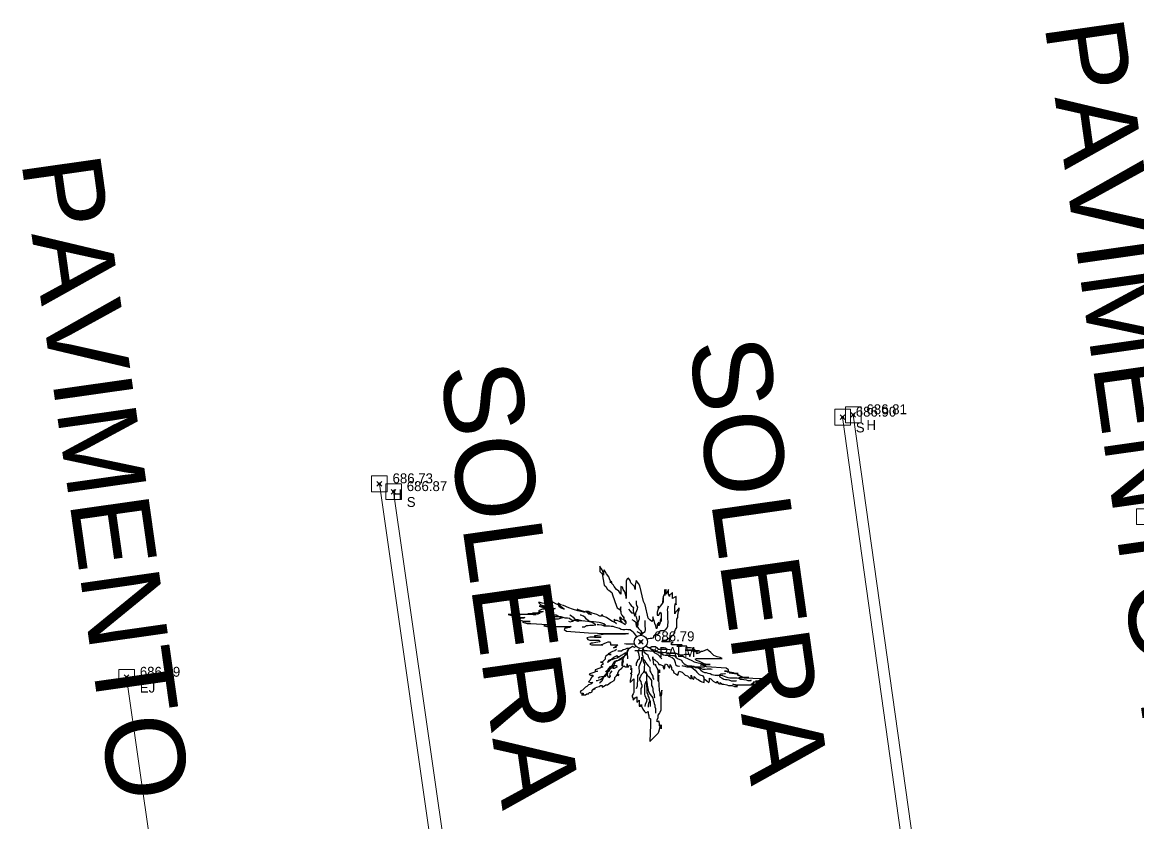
# Model space of a CAD drawing. Extents: x 350769 to 354978, y 6304672 to 6307963.
# Drawn here: x 352708.59 to 352722.71, y 6306073.36 to 6306083.48 of the extents above; entities that cross this region are included whole.
import ezdxf

# ---------------------------------------------------------------- set-up
doc = ezdxf.new("R2010")
doc.units = 0
doc.header["$PDMODE"] = 35
doc.header["$PDSIZE"] = 0.03
doc.linetypes.add('CENTER', pattern=[50.8, 31.75, -6.35, 6.35, -6.35])
doc.linetypes.add('CONTINUOS', pattern=[0])
doc.layers.add('0_ASD_TOPOGRAFIA_ELEMENTOS', color=9, linetype='CONTINUOS', lineweight=5, true_color=0xbdbdbd)
for name, color, linetype in [('1-PAVIMENTO', 161, 'CONTINUOUS'), ('1-SOLERA', 212, 'CONTINUOUS'), ('1-TEXTOS', 7, 'CONTINUOUS'), ('3-PAVIMENTO EJE', 161, 'CENTER'), ('C-TINN', 5, 'CONTINUOUS'), ('V-NODE-TEXT DIC 2012', 31, 'CONTINUOUS'), ('Z-PALM', 253, 'CONTINUOUS')]:
    doc.layers.add(name, color=color, linetype=linetype)
doc.styles.add('A', font='arial.ttf', dxfattribs={"height": 2})

# ---------------------------------------------------------------- blocks, each defined once
blk = doc.blocks.new('PALM')
at = {"layer": 'Z-PALM', "color": 9, "true_color": 0xbdbdbd}
for p, q in [((-1.275, 2.346), (-1.299, 2.394)), ((-1.299, 2.394), (-1.299, 2.227)), ((-1.299, 2.227), (-1.227, 2.155)), ((-1.227, 2.274), (-1.275, 2.346)), ((-1.204, 2.227), (-1.227, 2.274)), ((-1.227, 2.155), (-1.156, 1.796)), ((-1.18, 2.155), (-1.204, 2.227)), ((-1.156, 2.274), (-1.18, 2.203)), ((-1.18, 2.203), (-1.18, 2.107)), ((-1.18, 2.107), (-1.18, 2.155)), ((-1.132, 2.227), (-1.156, 2.274)), ((-1.084, 2.155), (-1.132, 2.227)), ((-1.012, 2.059), (-1.084, 2.155)), ((-1.156, 1.796), (-1.108, 1.748)), ((-0.988, 1.987), (-1.012, 2.059)), ((-0.964, 1.916), (-0.988, 1.987)), ((-0.916, 1.892), (-0.964, 1.916)), ((-0.964, 1.916), (-0.964, 1.868)), ((-0.964, 1.868), (-0.964, 1.916)), ((-0.916, 1.844), (-0.916, 1.892)), ((-0.869, 1.796), (-0.916, 1.844)), ((-0.845, 1.748), (-0.869, 1.796)), ((-0.438, 1.987), (-0.462, 1.916)), ((-0.462, 1.916), (-0.462, 1.366)), ((-0.39, 2.011), (-0.438, 1.987)), ((-0.342, 1.94), (-0.39, 2.011)), ((-0.318, 1.868), (-0.342, 1.94)), ((-0.199, 1.748), (-0.318, 1.868)), ((-0.151, 1.94), (-0.175, 1.796)), ((-0.175, 1.796), (-0.175, 1.653)), ((-0.079, 1.844), (-0.151, 1.94)), ((-0.031, 1.772), (-0.079, 1.844)), ((0.089, 1.27), (-0.031, 1.772)), ((-1.108, 1.748), (-1.06, 1.653)), ((-1.06, 1.653), (-1.012, 1.629)), ((-1.012, 1.629), (-0.916, 1.557)), ((-0.916, 1.557), (-0.892, 1.485)), ((-0.892, 1.485), (-0.773, 1.126)), ((-0.773, 1.653), (-0.845, 1.748)), ((-0.701, 1.605), (-0.773, 1.653)), ((-0.629, 1.509), (-0.701, 1.605)), ((-0.581, 1.724), (-0.629, 1.748)), ((-0.629, 1.748), (-0.629, 1.509)), ((-0.557, 1.653), (-0.581, 1.724)), ((-0.51, 1.581), (-0.557, 1.653)), ((-0.462, 1.437), (-0.51, 1.581)), ((-0.462, 1.366), (-0.462, 1.437)), ((-0.175, 1.653), (-0.199, 1.748)), ((0.759, 1.533), (0.711, 1.437)), ((0.711, 1.437), (0.711, 1.246)), ((0.806, 1.653), (0.759, 1.581)), ((0.759, 1.461), (0.759, 1.653)), ((0.759, 1.653), (0.759, 1.533)), ((0.759, 1.581), (0.759, 1.461)), ((0.878, 1.653), (0.806, 1.509)), ((0.806, 1.509), (0.806, 1.653)), ((0.878, 1.509), (0.878, 1.653)), ((0.902, 1.437), (0.878, 1.509)), ((0.95, 1.509), (0.902, 1.485)), ((0.902, 1.485), (0.902, 1.437)), ((0.998, 1.557), (0.95, 1.509)), ((0.998, 1.366), (0.998, 1.557)), ((1.07, 1.413), (0.998, 1.366)), ((1.117, 1.437), (1.07, 1.413)), ((1.117, 1.174), (1.117, 1.437)), ((-3.19, 1.246), (-3.237, 1.246)), ((-3.237, 1.246), (-3.166, 1.174)), ((-3.166, 1.126), (-3.213, 1.126)), ((-3.213, 1.126), (-3.046, 1.079)), ((-3.118, 1.222), (-3.19, 1.246)), ((-3.166, 1.174), (-3.094, 1.15)), ((-3.118, 1.103), (-3.166, 1.126)), ((-2.998, 1.198), (-3.118, 1.222)), ((-2.998, 1.103), (-3.118, 1.103)), ((-3.094, 1.15), (-2.95, 1.126)), ((-3.046, 1.079), (-2.926, 1.079)), ((-2.95, 1.174), (-2.998, 1.198)), ((-2.902, 1.079), (-2.998, 1.103)), ((-2.831, 1.174), (-2.95, 1.174)), ((-2.95, 1.126), (-2.902, 1.079)), ((-2.926, 1.079), (-2.759, 1.055)), ((-2.759, 1.246), (-2.902, 1.318)), ((-2.902, 1.318), (-2.902, 1.246)), ((-2.902, 1.246), (-2.855, 1.222)), ((-2.855, 1.222), (-2.831, 1.174)), ((-2.687, 1.198), (-2.759, 1.246)), ((-2.567, 1.15), (-2.687, 1.198)), ((-2.543, 1.174), (-2.615, 1.222)), ((-2.615, 1.222), (-2.615, 1.174)), ((-2.615, 1.174), (-2.591, 1.126)), ((-2.591, 1.126), (-2.52, 1.079)), ((-2.52, 1.103), (-2.567, 1.15)), ((-2.448, 1.15), (-2.543, 1.174)), ((-2.424, 1.031), (-2.52, 1.103)), ((-2.52, 1.079), (-2.424, 1.031)), ((-2.28, 1.079), (-2.448, 1.15)), ((-2.161, 1.031), (-2.28, 1.079)), ((-0.773, 1.126), (-0.749, 1.079)), ((-0.749, 1.079), (-0.653, 1.007)), ((-0.629, 1.103), (-0.653, 1.055)), ((-0.629, 0.959), (-0.629, 1.103)), ((-0.375, 1.262), (-0.351, 1.205)), ((-0.351, 1.205), (-0.302, 1.147)), ((-0.302, 1.147), (-0.236, 1.09)), ((-0.236, 1.09), (-0.244, 1.032)), ((-0.135, 1.204), (-0.135, 1.298)), ((-0.122, 1.15), (-0.135, 1.204)), ((-0.095, 1.095), (-0.122, 1.15)), ((-0.108, 1.041), (-0.095, 1.095)), ((0.136, 1.174), (0.089, 1.27)), ((0.232, 0.744), (0.136, 1.174)), ((0.567, 1.055), (0.543, 1.126)), ((0.543, 1.126), (0.543, 1.031)), ((0.615, 1.126), (0.567, 1.055)), ((0.687, 1.222), (0.615, 1.126)), ((0.711, 1.39), (0.687, 1.27)), ((0.687, 1.27), (0.687, 1.222)), ((0.711, 1.246), (0.711, 1.39)), ((0.849, 1.057), (0.865, 1.106)), ((0.865, 1.106), (0.873, 1.139)), ((1.07, 1.126), (1.094, 1.222)), ((1.07, 0.887), (1.07, 1.126)), ((1.094, 1.222), (1.117, 1.174)), ((1.213, 1.079), (1.141, 0.983)), ((1.213, 1.007), (1.213, 1.079)), ((-3.309, 0.863), (-4.195, 0.863)), ((-4.195, 0.863), (-4.123, 0.839)), ((-4.123, 0.839), (-4.027, 0.816)), ((-4.027, 0.816), (-3.86, 0.792)), ((-3.86, 0.792), (-3.764, 0.768)), ((-3.812, 0.744), (-3.836, 0.696)), ((-3.716, 0.744), (-3.812, 0.744)), ((-3.764, 0.768), (-3.668, 0.768)), ((-3.668, 0.768), (-3.716, 0.744)), ((-3.237, 0.887), (-3.572, 0.887)), ((-3.572, 0.887), (-3.501, 0.887)), ((-3.501, 0.887), (-3.405, 0.863)), ((-3.19, 0.911), (-3.429, 0.911)), ((-3.429, 0.911), (-3.357, 0.911)), ((-3.405, 0.863), (-3.309, 0.863)), ((-3.357, 0.911), (-3.285, 0.887)), ((-3.285, 0.887), (-3.237, 0.887)), ((-3.213, 0.935), (-3.261, 0.911)), ((-3.261, 0.911), (-3.19, 0.911)), ((-3.166, 1.007), (-3.237, 0.983)), ((-3.237, 0.983), (-3.19, 0.959)), ((-3.142, 0.935), (-3.213, 0.935)), ((-3.19, 0.959), (-3.094, 0.959)), ((-3.118, 1.031), (-3.166, 1.007)), ((-3.094, 0.959), (-3.142, 0.935)), ((-2.759, 1.031), (-3.118, 1.031)), ((-2.593, 0.794), (-2.832, 0.794)), ((-2.759, 1.055), (-2.711, 1.055)), ((-2.711, 1.055), (-2.759, 1.031)), ((-2.733, 0.852), (-2.676, 0.852)), ((-2.725, 0.72), (-2.733, 0.712)), ((-2.618, 0.72), (-2.725, 0.72)), ((-2.676, 0.852), (-2.626, 0.819)), ((-2.626, 0.819), (-2.577, 0.786)), ((-2.52, 0.753), (-2.618, 0.72)), ((-2.52, 0.786), (-2.593, 0.794)), ((-2.577, 0.786), (-2.52, 0.77)), ((-2.454, 0.77), (-2.52, 0.786)), ((-2.52, 0.77), (-2.47, 0.77)), ((-2.47, 0.77), (-2.52, 0.753)), ((-2.396, 0.753), (-2.454, 0.77)), ((-2.322, 0.745), (-2.396, 0.753)), ((-2.257, 0.737), (-2.322, 0.745)), ((-2.199, 0.688), (-2.257, 0.737)), ((-2.246, 0.852), (-2.192, 0.825)), ((-2.192, 0.825), (-2.138, 0.784)), ((-1.993, 0.983), (-2.161, 1.031)), ((-2.138, 0.784), (-2.097, 0.73)), ((-2.097, 0.73), (-2.043, 0.703)), ((-1.969, 1.007), (-2.017, 1.031)), ((-2.017, 1.031), (-1.921, 0.983)), ((-1.897, 0.959), (-1.993, 0.983)), ((-1.874, 0.983), (-1.969, 1.007)), ((-1.921, 0.983), (-1.778, 0.935)), ((-1.894, 0.838), (-1.921, 0.838)), ((-1.778, 0.935), (-1.897, 0.959)), ((-1.813, 0.811), (-1.894, 0.838)), ((-1.73, 0.935), (-1.874, 0.983)), ((-1.759, 0.771), (-1.813, 0.811)), ((-1.718, 0.717), (-1.759, 0.771)), ((-1.658, 0.959), (-1.754, 0.959)), ((-1.754, 0.959), (-1.706, 0.935)), ((-1.634, 0.911), (-1.73, 0.935)), ((-1.664, 0.676), (-1.718, 0.717)), ((-1.706, 0.935), (-1.658, 0.887)), ((-1.539, 0.911), (-1.658, 0.959)), ((-1.658, 0.887), (-1.562, 0.863)), ((-1.562, 0.863), (-1.634, 0.911)), ((-1.395, 0.863), (-1.539, 0.911)), ((-1.299, 0.816), (-1.395, 0.863)), ((-1.251, 0.816), (-1.299, 0.816)), ((-1.227, 0.863), (-1.251, 0.816)), ((-1.204, 0.816), (-1.227, 0.863)), ((-1.084, 0.768), (-1.204, 0.816)), ((-1.012, 0.72), (-1.084, 0.768)), ((-0.892, 0.648), (-1.012, 0.72)), ((-0.797, 0.672), (-0.845, 0.72)), ((-0.845, 0.72), (-0.845, 0.648)), ((-0.629, 0.768), (-0.677, 0.768)), ((-0.677, 0.768), (-0.653, 0.696)), ((-0.653, 1.055), (-0.653, 1.007)), ((-0.653, 1.007), (-0.629, 0.959)), ((-0.653, 1.007), (-0.629, 0.959)), ((-0.629, 0.959), (-0.629, 0.911)), ((-0.629, 0.911), (-0.605, 0.839)), ((-0.605, 0.72), (-0.629, 0.768)), ((-0.605, 0.839), (-0.557, 0.792)), ((-0.486, 0.672), (-0.605, 0.72)), ((-0.557, 0.792), (-0.534, 0.744)), ((-0.534, 0.744), (-0.534, 0.792)), ((-0.534, 0.792), (-0.534, 0.696)), ((-0.392, 1.028), (-0.338, 0.974)), ((-0.338, 0.974), (-0.298, 0.92)), ((-0.298, 0.92), (-0.23, 0.92)), ((-0.244, 1.032), (-0.244, 0.983)), ((-0.244, 0.983), (-0.236, 0.934)), ((-0.236, 0.934), (-0.219, 0.885)), ((-0.23, 0.92), (-0.203, 0.866)), ((-0.219, 0.885), (-0.17, 0.835)), ((-0.203, 0.866), (-0.203, 0.811)), ((-0.203, 0.811), (-0.162, 0.866)), ((-0.17, 0.835), (-0.145, 0.786)), ((-0.162, 0.92), (-0.122, 0.987)), ((-0.162, 0.866), (-0.162, 0.92)), ((-0.145, 0.786), (-0.113, 0.638)), ((-0.122, 0.987), (-0.108, 1.041)), ((-0.068, 0.676), (-0.041, 0.73)), ((-0.041, 0.73), (-0.041, 0.825)), ((0.28, 0.696), (0.232, 0.744)), ((0.4, 0.72), (0.376, 0.792)), ((0.376, 0.792), (0.376, 0.696)), ((0.424, 0.672), (0.4, 0.72)), ((0.543, 1.031), (0.519, 0.935)), ((0.519, 0.935), (0.519, 0.839)), ((0.519, 0.839), (0.567, 0.839)), ((0.567, 0.839), (0.615, 0.935)), ((0.615, 0.935), (0.639, 0.887)), ((0.639, 0.744), (0.615, 0.672)), ((0.639, 0.887), (0.639, 0.648)), ((0.639, 0.648), (0.639, 0.744)), ((0.84, 1.008), (0.849, 1.057)), ((0.849, 0.95), (0.84, 1.008)), ((0.857, 0.893), (0.849, 0.95)), ((0.857, 0.712), (0.857, 0.893)), ((0.865, 0.655), (0.857, 0.712)), ((1.094, 0.935), (1.07, 0.887)), ((1.141, 0.983), (1.094, 0.935)), ((1.141, 0.72), (1.165, 0.768)), ((1.141, 0.457), (1.141, 0.72)), ((1.165, 0.839), (1.189, 0.959)), ((1.165, 0.768), (1.165, 0.839)), ((1.189, 0.959), (1.213, 1.007)), ((-3.836, 0.696), (-3.788, 0.672)), ((-3.788, 0.672), (-3.668, 0.648)), ((-3.692, 0.648), (-3.74, 0.624)), ((-3.74, 0.624), (-3.596, 0.576)), ((-3.501, 0.648), (-3.692, 0.648)), ((-3.668, 0.648), (-3.501, 0.648)), ((-3.596, 0.576), (-3.477, 0.576)), ((-3.477, 0.576), (-2.95, 0.552)), ((-3.022, 0.529), (-3.07, 0.505)), ((-3.07, 0.505), (-2.974, 0.481)), ((-2.807, 0.529), (-3.022, 0.529)), ((-2.974, 0.481), (-2.208, 0.481)), ((-2.95, 0.552), (-2.855, 0.552)), ((-2.855, 0.552), (-2.807, 0.529)), ((-2.4, 0.433), (-2.424, 0.385)), ((-2.424, 0.385), (-2.352, 0.337)), ((-2.352, 0.433), (-2.4, 0.433)), ((-2.256, 0.457), (-2.352, 0.433)), ((-2.287, 0.649), (-2.233, 0.636)), ((-2.208, 0.481), (-2.256, 0.457)), ((-2.233, 0.636), (-2.165, 0.649)), ((-2.133, 0.679), (-2.199, 0.688)), ((-2.165, 0.649), (-2.111, 0.69)), ((-2.06, 0.671), (-2.133, 0.679)), ((-2.111, 0.69), (-2.057, 0.676)), ((-2.01, 0.663), (-2.06, 0.671)), ((-2.057, 0.676), (-1.989, 0.649)), ((-2.043, 0.703), (-1.989, 0.703)), ((-1.862, 0.663), (-2.01, 0.663)), ((-1.989, 0.703), (-1.921, 0.69)), ((-1.989, 0.649), (-1.975, 0.649)), ((-1.921, 0.69), (-1.867, 0.676)), ((-1.867, 0.676), (-1.813, 0.663)), ((-1.682, 0.646), (-1.862, 0.663)), ((-1.854, 0.473), (-1.786, 0.473)), ((-1.786, 0.473), (-1.718, 0.514)), ((-1.718, 0.514), (-1.664, 0.514)), ((-1.599, 0.646), (-1.682, 0.646)), ((-1.61, 0.636), (-1.664, 0.676)), ((-1.664, 0.514), (-1.61, 0.527)), ((-1.542, 0.609), (-1.61, 0.636)), ((-1.61, 0.527), (-1.502, 0.527)), ((-1.501, 0.63), (-1.599, 0.646)), ((-1.488, 0.582), (-1.542, 0.609)), ((-1.502, 0.527), (-1.421, 0.541)), ((-1.32, 0.614), (-1.501, 0.63)), ((-1.421, 0.541), (-1.488, 0.582)), ((-1.328, 0.54), (-1.386, 0.548)), ((-1.386, 0.548), (-1.123, 0.532)), ((-1.238, 0.523), (-1.328, 0.54)), ((-1.271, 0.605), (-1.32, 0.614)), ((-1.172, 0.573), (-1.271, 0.605)), ((-1.148, 0.499), (-1.238, 0.523)), ((-1.123, 0.532), (-1.172, 0.573)), ((-0.992, 0.499), (-1.148, 0.499)), ((-0.934, 0.49), (-0.992, 0.499)), ((-0.877, 0.482), (-0.934, 0.49)), ((-0.845, 0.624), (-0.892, 0.648)), ((-0.819, 0.466), (-0.877, 0.482)), ((-0.845, 0.648), (-0.773, 0.576)), ((-0.773, 0.576), (-0.845, 0.624)), ((-0.745, 0.441), (-0.819, 0.466)), ((-0.749, 0.672), (-0.797, 0.672)), ((-0.629, 0.624), (-0.749, 0.672)), ((-0.679, 0.417), (-0.745, 0.441)), ((-0.622, 0.392), (-0.679, 0.417)), ((-0.653, 0.696), (-0.605, 0.624)), ((-0.486, 0.552), (-0.629, 0.624)), ((-0.573, 0.384), (-0.622, 0.392)), ((-0.605, 0.624), (-0.534, 0.576)), ((-0.507, 0.384), (-0.573, 0.384)), ((-0.534, 0.696), (-0.486, 0.624)), ((-0.534, 0.576), (-0.486, 0.552)), ((-0.458, 0.392), (-0.507, 0.384)), ((-0.462, 0.624), (-0.486, 0.672)), ((-0.486, 0.624), (-0.462, 0.576)), ((-0.462, 0.576), (-0.462, 0.624)), ((-0.408, 0.384), (-0.458, 0.392)), ((-0.334, 0.376), (-0.408, 0.384)), ((-0.277, 0.326), (-0.334, 0.376)), ((-0.284, 0.703), (-0.216, 0.663)), ((-0.216, 0.663), (-0.162, 0.622)), ((-0.162, 0.622), (-0.162, 0.568)), ((-0.162, 0.568), (-0.149, 0.514)), ((-0.149, 0.514), (-0.122, 0.46)), ((-0.122, 0.46), (-0.081, 0.541)), ((-0.113, 0.638), (-0.121, 0.482)), ((-0.121, 0.482), (-0.072, 0.417)), ((-0.081, 0.622), (-0.068, 0.676)), ((-0.081, 0.541), (-0.081, 0.622)), ((-0.072, 0.417), (-0.014, 0.359)), ((-0.014, 0.359), (0.019, 0.31)), ((0.135, 0.487), (0.135, 0.676)), ((0.149, 0.433), (0.135, 0.487)), ((0.135, 0.325), (0.149, 0.379)), ((0.149, 0.379), (0.149, 0.433)), ((0.352, 0.648), (0.28, 0.696)), ((0.376, 0.696), (0.352, 0.648)), ((0.447, 0.576), (0.424, 0.672)), ((0.471, 0.505), (0.447, 0.576)), ((0.495, 0.409), (0.471, 0.505)), ((0.519, 0.457), (0.495, 0.409)), ((0.567, 0.624), (0.519, 0.552)), ((0.519, 0.552), (0.519, 0.457)), ((0.567, 0.505), (0.567, 0.624)), ((0.591, 0.552), (0.567, 0.505)), ((0.577, 0.326), (0.627, 0.359)), ((0.615, 0.624), (0.591, 0.552)), ((0.615, 0.672), (0.615, 0.624)), ((0.627, 0.359), (0.734, 0.359)), ((0.734, 0.359), (0.783, 0.384)), ((0.783, 0.384), (0.832, 0.441)), ((0.832, 0.441), (0.849, 0.499)), ((0.849, 0.548), (0.865, 0.605)), ((0.849, 0.499), (0.849, 0.548)), ((0.865, 0.605), (0.865, 0.655)), ((1.07, 0.337), (1.094, 0.385)), ((1.094, 0.385), (1.141, 0.457)), ((-2.352, 0.337), (-1.658, 0.289)), ((-1.61, 0.146), (-1.706, 0.122)), ((-1.706, 0.122), (-1.682, 0.074)), ((-1.682, 0.074), (-1.61, 0.05)), ((-1.658, 0.289), (-1.084, 0.265)), ((-1.251, 0.146), (-1.61, 0.146)), ((-1.61, 0.05), (-1.323, 0.05)), ((-1.419, 0.194), (-1.467, 0.194)), ((-1.467, 0.194), (-1.467, 0.146)), ((-1.467, 0.146), (-1.251, 0.146)), ((-1.251, 0.218), (-1.419, 0.194)), ((-1.299, 0.002), (-1.419, -0.022)), ((-1.323, 0.05), (-1.299, 0.002)), ((-1.132, 0.242), (-1.251, 0.218)), ((-0.486, 0.242), (-1.132, 0.242)), ((-1.084, 0.265), (-0.39, 0.265)), ((-1.084, -0.022), (-1.036, 0.002)), ((-1.036, 0.002), (-0.988, 0.002)), ((-0.988, 0.002), (-0.964, -0.045)), ((-0.39, 0.265), (-0.486, 0.242)), ((-0.228, 0.31), (-0.277, 0.326)), ((-0.203, 0.261), (-0.228, 0.31)), ((-0.154, 0.211), (-0.203, 0.261)), ((-0.126, 0.17), (-0.154, 0.211)), ((-0.122, 0.325), (-0.041, 0.284)), ((-0.041, 0.284), (0, 0.23)), ((0.011, 0.261), (-0.006, 0.211)), ((-0.006, 0.211), (-0.006, 0.211)), ((0, 0.23), (0, 0.211)), ((0.019, 0.31), (0.011, 0.261)), ((0.021, 0.21), (0.041, 0.243)), ((0.041, 0.243), (0.081, 0.298)), ((0.081, 0.298), (0.135, 0.325)), ((0.195, 0.082), (0.241, 0.105)), ((0.241, 0.105), (0.29, 0.121)), ((0.29, 0.121), (0.347, 0.121)), ((0.347, 0.121), (0.397, 0.129)), ((0.397, 0.129), (0.413, 0.187)), ((0.413, 0.187), (0.462, 0.244)), ((0.462, 0.244), (0.528, 0.244)), ((0.528, 0.244), (0.577, 0.277)), ((0.577, 0.277), (0.577, 0.326)), ((0.663, 0.002), (0.711, 0.05)), ((0.902, 0.002), (0.663, 0.002)), ((0.711, 0.05), (0.759, 0.05)), ((0.759, 0.05), (0.83, 0.074)), ((0.83, 0.074), (0.878, 0.122)), ((0.878, 0.122), (0.902, 0.074)), ((0.902, 0.074), (0.974, 0.17)), ((0.902, 0.074), (0.902, 0.026)), ((0.902, 0.026), (0.902, 0.074)), ((1.022, -0.022), (0.902, 0.002)), ((0.974, 0.17), (1.046, 0.242)), ((1.046, 0.242), (1.07, 0.289)), ((1.07, 0.289), (1.07, 0.337)), ((-1.562, -0.045), (-1.61, -0.069)), ((-1.61, -0.069), (-1.562, -0.093)), ((-1.515, -0.045), (-1.562, -0.045)), ((-1.562, -0.093), (-1.204, -0.093)), ((-1.419, -0.022), (-1.515, -0.045)), ((-1.251, -0.093), (-1.084, -0.022)), ((-1.204, -0.093), (-1.251, -0.093)), ((-0.892, -0.309), (-1.036, -0.38)), ((-0.964, -0.045), (-0.964, -0.093)), ((-0.964, -0.093), (-0.725, -0.093)), ((-0.821, -0.285), (-0.892, -0.309)), ((-0.773, -0.141), (-0.869, -0.189)), ((-0.869, -0.189), (-0.797, -0.165)), ((-0.773, -0.237), (-0.821, -0.285)), ((-0.797, -0.165), (-0.773, -0.165)), ((-0.725, -0.093), (-0.773, -0.141)), ((-0.731, -0.284), (-0.609, -0.284)), ((-0.609, -0.284), (-0.555, -0.243)), ((-0.555, -0.243), (-0.501, -0.23)), ((-0.474, -0.352), (-0.528, -0.379)), ((-0.514, -0.054), (-0.46, -0.068)), ((-0.501, -0.23), (-0.433, -0.203)), ((-0.501, -0.419), (-0.474, -0.352)), ((-0.441, -0.322), (-0.466, -0.372)), ((-0.46, -0.068), (-0.2, -0.068)), ((-0.425, -0.265), (-0.441, -0.322)), ((-0.433, -0.203), (-0.379, -0.203)), ((-0.419, -0.298), (-0.433, -0.352)), ((-0.433, -0.352), (-0.433, -0.406)), ((-0.384, -0.216), (-0.425, -0.265)), ((-0.379, -0.216), (-0.419, -0.298)), ((-0.326, -0.191), (-0.384, -0.216)), ((-0.26, -0.15), (-0.326, -0.191)), ((-0.203, -0.175), (-0.26, -0.15)), ((-0.16, -0.138), (-0.203, -0.175)), ((-0.189, -0.27), (0.203, -0.27)), ((-0.081, -0.311), (-0.068, -0.257)), ((-0.068, -0.365), (-0.081, -0.311)), ((-0.068, -0.257), (-0.043, -0.207)), ((0.052, -0.248), (0.043, -0.298)), ((0.043, -0.298), (0.043, -0.404)), ((0.068, -0.2), (0.052, -0.248)), ((0.055, -0.204), (0.081, -0.257)), ((0.081, -0.257), (0.095, -0.311)), ((0.095, -0.311), (0.162, -0.365)), ((0.166, -0.13), (0.176, -0.135)), ((0.176, -0.135), (0.23, -0.176)), ((0.189, -0.149), (0.244, -0.176)), ((0.203, -0.27), (0.284, -0.284)), ((0.23, -0.176), (0.284, -0.203)), ((0.244, -0.176), (0.298, -0.176)), ((0.271, -0.189), (0.325, -0.243)), ((0.284, -0.203), (0.392, -0.257)), ((0.284, -0.284), (0.785, -0.338)), ((0.298, -0.176), (0.352, -0.149)), ((0.325, -0.243), (0.392, -0.284)), ((0.352, -0.149), (0.46, -0.149)), ((0.392, -0.257), (0.447, -0.257)), ((0.392, -0.284), (0.419, -0.338)), ((0.419, -0.338), (0.528, -0.392)), ((0.447, -0.257), (0.501, -0.298)), ((0.46, -0.149), (0.514, -0.203)), ((0.501, -0.298), (0.555, -0.338)), ((0.514, -0.203), (0.568, -0.23)), ((0.555, -0.338), (0.609, -0.352)), ((0.568, -0.23), (0.852, -0.23)), ((0.609, -0.352), (0.663, -0.379)), ((0.785, -0.338), (1.123, -0.365)), ((0.852, -0.23), (0.907, -0.243)), ((0.879, -0.365), (0.934, -0.352)), ((0.907, -0.243), (0.934, -0.243)), ((0.934, -0.352), (1.001, -0.352)), ((0.974, -0.045), (1.022, -0.022)), ((0.974, -0.093), (0.974, -0.045)), ((1.309, -0.093), (0.974, -0.093)), ((1.001, -0.352), (1.069, -0.338)), ((1.069, -0.338), (1.177, -0.392)), ((1.452, -0.141), (1.141, -0.141)), ((1.141, -0.141), (1.285, -0.141)), ((1.285, -0.141), (1.309, -0.093)), ((1.62, -0.261), (1.405, -0.261)), ((1.405, -0.261), (1.716, -0.261)), ((1.452, -0.189), (1.452, -0.141)), ((1.572, -0.189), (1.452, -0.189)), ((1.668, -0.213), (1.572, -0.189)), ((1.668, -0.309), (1.596, -0.285)), ((1.596, -0.285), (1.859, -0.285)), ((1.74, -0.285), (1.62, -0.261)), ((1.716, -0.261), (1.668, -0.213)), ((1.787, -0.332), (1.668, -0.309)), ((1.859, -0.285), (1.74, -0.285)), ((1.764, -0.38), (1.787, -0.332)), ((1.907, -0.309), (1.835, -0.356)), ((1.955, -0.309), (1.907, -0.309)), ((2.099, -0.237), (1.955, -0.309)), ((2.146, -0.285), (2.099, -0.237)), ((2.218, -0.332), (2.146, -0.285)), ((2.314, -0.428), (2.218, -0.332)), ((-1.227, -0.643), (-1.275, -0.643)), ((-1.275, -0.643), (-1.204, -0.667)), ((-1.132, -0.548), (-1.227, -0.643)), ((-1.204, -0.667), (-1.204, -0.715)), ((-1.108, -0.452), (-1.132, -0.5)), ((-1.132, -0.5), (-1.132, -0.548)), ((-1.036, -0.404), (-1.108, -0.452)), ((-1.042, -0.636), (-0.961, -0.582)), ((-1.028, -0.595), (-1.042, -0.649)), ((-1.042, -0.649), (-1.042, -0.636)), ((-1.036, -0.38), (-0.988, -0.404)), ((-0.94, -0.404), (-1.036, -0.404)), ((-0.974, -0.568), (-1.028, -0.595)), ((-0.988, -0.404), (-0.94, -0.404)), ((-0.92, -0.568), (-0.974, -0.568)), ((-0.961, -0.582), (-0.907, -0.527)), ((-0.839, -0.541), (-0.92, -0.568)), ((-0.877, -0.675), (-0.909, -0.733)), ((-0.907, -0.527), (-0.852, -0.487)), ((-0.836, -0.626), (-0.877, -0.675)), ((-0.852, -0.487), (-0.744, -0.433)), ((-0.744, -0.514), (-0.839, -0.541)), ((-0.839, -0.73), (-0.825, -0.676)), ((-0.778, -0.602), (-0.836, -0.626)), ((-0.825, -0.676), (-0.798, -0.622)), ((-0.798, -0.622), (-0.731, -0.595)), ((-0.72, -0.585), (-0.778, -0.602)), ((-0.744, -0.433), (-0.744, -0.487)), ((-0.744, -0.487), (-0.717, -0.46)), ((-0.677, -0.473), (-0.744, -0.514)), ((-0.731, -0.595), (-0.663, -0.568)), ((-0.671, -0.552), (-0.72, -0.585)), ((-0.717, -0.46), (-0.704, -0.446)), ((-0.622, -0.433), (-0.677, -0.473)), ((-0.614, -0.511), (-0.671, -0.552)), ((-0.663, -0.568), (-0.582, -0.527)), ((-0.528, -0.379), (-0.622, -0.433)), ((-0.548, -0.47), (-0.614, -0.511)), ((-0.595, -0.649), (-0.582, -0.595)), ((-0.595, -0.757), (-0.595, -0.649)), ((-0.582, -0.69), (-0.595, -0.757)), ((-0.582, -0.527), (-0.555, -0.609)), ((-0.582, -0.595), (-0.555, -0.541)), ((-0.555, -0.609), (-0.582, -0.69)), ((-0.555, -0.541), (-0.541, -0.487)), ((-0.482, -0.429), (-0.548, -0.47)), ((-0.541, -0.487), (-0.501, -0.419)), ((-0.466, -0.372), (-0.482, -0.429)), ((-0.438, -0.787), (-0.438, -0.691)), ((-0.438, -0.691), (-0.438, -0.787)), ((-0.433, -0.406), (-0.419, -0.46)), ((-0.419, -0.46), (-0.419, -0.541)), ((-0.135, -0.676), (-0.108, -0.622)), ((-0.135, -0.757), (-0.135, -0.676)), ((-0.108, -0.622), (-0.095, -0.568)), ((-0.095, -0.568), (-0.041, -0.541)), ((-0.054, -0.419), (-0.068, -0.365)), ((-0.041, -0.473), (-0.054, -0.419)), ((-0.041, -0.541), (-0.041, -0.473)), ((-0.027, -0.73), (-0.014, -0.676)), ((-0.014, -0.676), (0.014, -0.622)), ((0.014, -0.622), (0.027, -0.568)), ((0.027, -0.568), (0.027, -0.487)), ((0.043, -0.404), (0.06, -0.454)), ((0.06, -0.454), (0.06, -0.503)), ((0.06, -0.503), (0.076, -0.561)), ((0.068, -0.541), (0.122, -0.595)), ((0.076, -0.561), (0.076, -0.618)), ((0.076, -0.618), (0.109, -0.675)), ((0.095, -0.582), (0.081, -0.541)), ((0.109, -0.675), (0.117, -0.725)), ((0.122, -0.595), (0.149, -0.649)), ((0.149, -0.649), (0.23, -0.757)), ((0.162, -0.365), (0.216, -0.406)), ((0.216, -0.406), (0.23, -0.46)), ((0.23, -0.46), (0.284, -0.568)), ((0.284, -0.568), (0.298, -0.609)), ((0.376, -0.524), (0.376, -0.476)), ((0.376, -0.476), (0.376, -0.524)), ((0.4, -0.619), (0.376, -0.524)), ((0.376, -0.524), (0.447, -0.572)), ((0.4, -0.667), (0.4, -0.619)), ((0.424, -0.739), (0.4, -0.667)), ((0.447, -0.572), (0.543, -0.667)), ((0.528, -0.392), (0.582, -0.446)), ((0.543, -0.667), (0.567, -0.715)), ((0.582, -0.446), (0.622, -0.5)), ((0.622, -0.5), (0.663, -0.541)), ((0.663, -0.379), (0.717, -0.406)), ((0.717, -0.406), (0.771, -0.419)), ((0.759, -0.763), (0.782, -0.691)), ((0.771, -0.419), (0.934, -0.419)), ((0.782, -0.691), (0.83, -0.715)), ((0.798, -0.406), (0.866, -0.433)), ((0.812, -0.365), (0.879, -0.365)), ((0.866, -0.433), (0.934, -0.473)), ((0.934, -0.419), (1.001, -0.433)), ((0.934, -0.473), (0.988, -0.5)), ((0.988, -0.5), (1.042, -0.541)), ((1.001, -0.433), (1.055, -0.433)), ((1.042, -0.541), (1.069, -0.595)), ((1.055, -0.433), (1.109, -0.487)), ((1.069, -0.595), (1.082, -0.649)), ((1.082, -0.649), (1.096, -0.717)), ((1.109, -0.487), (1.164, -0.527)), ((1.123, -0.365), (1.61, -0.595)), ((1.164, -0.527), (1.231, -0.554)), ((1.177, -0.392), (1.245, -0.406)), ((1.231, -0.554), (1.285, -0.582)), ((1.245, -0.406), (1.353, -0.406)), ((1.285, -0.582), (1.312, -0.636)), ((1.312, -0.636), (1.367, -0.69)), ((1.353, -0.406), (1.407, -0.392)), ((1.367, -0.69), (1.421, -0.73)), ((1.407, -0.392), (1.515, -0.392)), ((1.515, -0.392), (1.556, -0.419)), ((1.61, -0.595), (1.691, -0.636)), ((1.691, -0.636), (1.989, -0.703)), ((1.716, -0.548), (1.764, -0.524)), ((1.764, -0.595), (1.716, -0.548)), ((1.835, -0.356), (1.764, -0.38)), ((1.764, -0.524), (2.577, -0.524)), ((1.859, -0.619), (1.764, -0.595)), ((2.003, -0.691), (1.859, -0.619)), ((1.989, -0.703), (2.057, -0.771)), ((2.099, -0.715), (2.003, -0.691)), ((2.41, -0.476), (2.314, -0.428)), ((2.505, -0.5), (2.41, -0.476)), ((2.577, -0.524), (2.505, -0.5)), ((-1.586, -1.002), (-1.634, -1.026)), ((-1.634, -1.026), (-1.586, -1.05)), ((-1.371, -0.93), (-1.586, -1.002)), ((-1.586, -1.05), (-1.515, -1.05)), ((-1.515, -1.05), (-1.515, -1.098)), ((-1.299, -0.835), (-1.443, -0.882)), ((-1.443, -0.882), (-1.443, -0.93)), ((-1.443, -0.93), (-1.371, -0.93)), ((-1.204, -0.787), (-1.299, -0.835)), ((-1.204, -0.715), (-1.251, -0.739)), ((-1.251, -0.739), (-1.251, -0.787)), ((-1.251, -0.787), (-1.204, -0.787)), ((-1.082, -1.028), (-1.191, -1.136)), ((-1.107, -1.02), (-1.156, -1.07)), ((-1.123, -0.933), (-1.055, -0.893)), ((-1.123, -1.082), (-1.082, -1.028)), ((-1.074, -0.971), (-1.107, -1.02)), ((-1.082, -1.028), (-1.042, -0.974)), ((-1.042, -0.974), (-1.082, -1.028)), ((-1.024, -0.938), (-1.074, -0.971)), ((-1.055, -0.893), (-1.001, -0.866)), ((-1.055, -0.947), (-1.042, -0.893)), ((-1.055, -1.068), (-1.055, -0.947)), ((-1.042, -0.893), (-1.015, -0.838)), ((-0.992, -0.889), (-1.024, -0.938)), ((-1.015, -0.838), (-0.961, -0.784)), ((-1.001, -0.866), (-0.947, -0.825)), ((-0.942, -0.831), (-0.992, -0.889)), ((-0.961, -0.974), (-0.988, -1.028)), ((-0.988, -1.028), (-0.974, -1.082)), ((-0.961, -0.784), (-0.907, -0.744)), ((-0.92, -0.92), (-0.961, -0.974)), ((-0.947, -0.825), (-0.92, -0.811)), ((-0.901, -0.782), (-0.942, -0.831)), ((-0.909, -0.733), (-0.901, -0.782)), ((-0.907, -0.744), (-0.771, -0.744)), ((-0.879, -0.838), (-0.852, -0.784)), ((-0.839, -0.838), (-0.879, -0.838)), ((-0.852, -0.784), (-0.839, -0.73)), ((-0.758, -0.798), (-0.839, -0.838)), ((-0.773, -1.074), (-0.749, -1.026)), ((-0.771, -0.744), (-0.758, -0.798)), ((-0.749, -1.026), (-0.701, -1.026)), ((-0.725, -0.978), (-0.677, -0.882)), ((-0.725, -1.074), (-0.725, -0.978)), ((-0.701, -1.026), (-0.725, -1.074)), ((-0.677, -0.882), (-0.605, -0.835)), ((-0.605, -0.835), (-0.581, -0.787)), ((-0.581, -0.787), (-0.534, -0.763)), ((-0.534, -0.763), (-0.486, -0.787)), ((-0.486, -0.787), (-0.438, -0.787)), ((-0.438, -0.787), (-0.39, -0.787)), ((-0.39, -0.787), (-0.366, -0.739)), ((-0.366, -0.739), (-0.318, -0.763)), ((-0.318, -0.763), (-0.318, -0.882)), ((-0.318, -0.882), (-0.294, -0.835)), ((-0.294, -0.978), (-0.318, -1.026)), ((-0.318, -1.026), (-0.318, -0.978)), ((-0.318, -0.978), (-0.294, -1.026)), ((-0.294, -1.026), (-0.318, -1.122)), ((-0.294, -0.835), (-0.294, -0.978)), ((-0.095, -1.068), (-0.054, -1.014)), ((-0.054, -0.784), (-0.027, -0.73)), ((-0.054, -0.838), (-0.054, -0.784)), ((-0.041, -0.906), (-0.054, -0.838)), ((-0.054, -1.014), (-0.041, -0.96)), ((-0.041, -0.96), (-0.041, -0.906)), ((0.014, -1.041), (-0.014, -1.095)), ((0.068, -0.987), (0.014, -1.041)), ((0.108, -0.92), (0.068, -0.987)), ((0.109, -0.79), (0.101, -0.856)), ((0.101, -0.856), (0.109, -0.905)), ((0.117, -0.725), (0.109, -0.79)), ((0.109, -0.905), (0.126, -0.955)), ((0.126, -0.955), (0.175, -1.004)), ((0.149, -0.947), (0.176, -1.001)), ((0.175, -1.004), (0.175, -1.176)), ((0.176, -1.001), (0.203, -1.055)), ((0.203, -1.055), (0.257, -1.109)), ((0.23, -0.757), (0.284, -0.811)), ((0.284, -0.811), (0.284, -0.92)), ((0.284, -0.92), (0.311, -0.974)), ((0.311, -0.974), (0.352, -1.028)), ((0.352, -1.028), (0.379, -1.082)), ((0.471, -0.715), (0.424, -0.739)), ((0.471, -0.763), (0.471, -0.715)), ((0.519, -0.835), (0.471, -0.763)), ((0.543, -0.882), (0.519, -0.835)), ((0.543, -0.93), (0.591, -0.882)), ((0.543, -0.93), (0.543, -0.882)), ((0.543, -1.241), (0.543, -0.93)), ((0.591, -0.978), (0.543, -0.93)), ((0.567, -1.05), (0.543, -1.122)), ((0.567, -0.715), (0.615, -0.715)), ((0.567, -1.193), (0.567, -1.05)), ((0.591, -0.882), (0.591, -0.978)), ((0.615, -0.715), (0.711, -0.763)), ((0.711, -0.763), (0.711, -0.811)), ((0.711, -0.811), (0.735, -0.859)), ((0.735, -0.859), (0.759, -0.811)), ((0.759, -0.811), (0.759, -0.763)), ((0.83, -0.715), (0.878, -0.787)), ((0.878, -0.787), (0.902, -0.835)), ((0.902, -0.835), (0.926, -0.763)), ((0.926, -0.763), (0.926, -0.715)), ((0.926, -0.715), (0.974, -0.811)), ((0.974, -0.811), (0.974, -0.859)), ((0.974, -0.859), (1.022, -0.906)), ((1.022, -0.906), (1.046, -0.978)), ((1.046, -0.978), (1.117, -1.026)), ((1.096, -0.717), (1.15, -0.757)), ((1.117, -1.026), (1.165, -1.05)), ((1.15, -0.757), (1.204, -0.771)), ((1.165, -1.05), (1.189, -0.978)), ((1.189, -0.978), (1.213, -0.93)), ((1.204, -0.771), (1.218, -0.771)), ((1.213, -0.93), (1.309, -0.954)), ((1.309, -0.954), (1.405, -1.05)), ((1.34, -0.771), (1.312, -0.757)), ((1.407, -0.784), (1.34, -0.771)), ((1.405, -1.05), (1.476, -1.074)), ((1.461, -0.798), (1.407, -0.784)), ((1.421, -0.73), (1.488, -0.757)), ((1.989, -0.798), (1.461, -0.798)), ((1.488, -0.757), (1.61, -0.757)), ((1.542, -0.771), (1.61, -0.771)), ((1.583, -0.798), (1.651, -0.838)), ((1.596, -1.169), (1.596, -1.05)), ((1.596, -1.05), (1.62, -1.146)), ((1.61, -0.757), (1.678, -0.771)), ((1.61, -0.771), (1.718, -0.798)), ((1.651, -0.838), (1.718, -0.893)), ((1.678, -0.771), (1.732, -0.811)), ((1.718, -0.798), (1.8, -0.811)), ((1.718, -0.893), (1.772, -0.96)), ((1.732, -0.811), (1.786, -0.811)), ((1.772, -0.96), (1.84, -1.028)), ((1.786, -0.811), (1.84, -0.838)), ((1.8, -0.811), (1.854, -0.811)), ((1.84, -0.838), (1.894, -0.893)), ((1.84, -1.028), (1.894, -1.055)), ((1.854, -0.811), (1.908, -0.838)), ((1.883, -0.739), (1.955, -0.715)), ((1.955, -0.739), (1.883, -0.739)), ((1.894, -0.893), (1.948, -0.933)), ((1.894, -1.055), (1.948, -1.068)), ((1.908, -0.838), (1.962, -0.866)), ((1.948, -0.933), (2.016, -0.974)), ((1.955, -0.715), (2.194, -0.715)), ((2.075, -0.787), (1.955, -0.739)), ((1.962, -0.866), (2.03, -0.866)), ((2.057, -0.771), (1.989, -0.798)), ((2.016, -0.974), (2.07, -0.974)), ((2.03, -0.866), (2.097, -0.852)), ((2.07, -0.974), (2.124, -0.987)), ((2.697, -0.835), (2.075, -0.787)), ((2.097, -0.852), (2.219, -0.852)), ((2.194, -0.715), (2.099, -0.715)), ((2.124, -0.987), (2.192, -1.001)), ((2.192, -1.001), (2.246, -1.028)), ((2.219, -0.852), (2.26, -0.866)), ((2.246, -1.028), (2.354, -1.055)), ((2.354, -1.055), (2.53, -1.055)), ((2.435, -1.068), (2.49, -1.041)), ((2.463, -1.041), (2.503, -1.109)), ((2.49, -1.041), (2.544, -1.014)), ((2.53, -1.055), (2.584, -1.068)), ((2.544, -1.014), (2.598, -1.014)), ((2.598, -1.014), (2.652, -1.001)), ((2.649, -0.93), (2.769, -0.93)), ((2.697, -0.93), (2.649, -0.93)), ((2.652, -1.001), (2.679, -1.001)), ((2.769, -0.882), (2.697, -0.835)), ((2.745, -0.954), (2.697, -0.93)), ((2.816, -0.954), (2.745, -0.954)), ((2.769, -0.93), (2.769, -0.882)), ((2.84, -0.978), (2.792, -0.978)), ((2.792, -0.978), (2.96, -1.002)), ((2.936, -0.978), (2.816, -0.954)), ((2.912, -1.002), (2.84, -0.978)), ((3.008, -1.002), (2.912, -1.002)), ((2.984, -1.002), (2.936, -0.978)), ((2.96, -1.002), (3.08, -1.002)), ((3.08, -1.002), (2.984, -1.002)), ((3.103, -1.05), (3.008, -1.002)), ((3.103, -1.05), (3.056, -1.05)), ((3.056, -1.05), (3.103, -1.05)), ((3.175, -1.098), (3.103, -1.05)), ((-1.706, -1.409), (-1.754, -1.433)), ((-1.658, -1.361), (-1.706, -1.409)), ((-1.61, -1.217), (-1.658, -1.265)), ((-1.658, -1.265), (-1.586, -1.289)), ((-1.586, -1.337), (-1.658, -1.361)), ((-1.562, -1.122), (-1.61, -1.217)), ((-1.586, -1.289), (-1.515, -1.289)), ((-1.515, -1.289), (-1.586, -1.337)), ((-1.515, -1.098), (-1.562, -1.122)), ((-1.378, -1.234), (-1.411, -1.234)), ((-1.395, -1.433), (-1.323, -1.409)), ((-1.328, -1.209), (-1.378, -1.234)), ((-1.353, -1.136), (-1.299, -1.109)), ((-1.279, -1.201), (-1.328, -1.209)), ((-1.323, -1.409), (-1.275, -1.385)), ((-1.299, -1.298), (-1.312, -1.312)), ((-1.299, -1.109), (-1.245, -1.095)), ((-1.231, -1.244), (-1.299, -1.298)), ((-1.23, -1.168), (-1.279, -1.201)), ((-1.275, -1.385), (-1.227, -1.385)), ((-1.245, -1.095), (-1.177, -1.095)), ((-1.218, -1.19), (-1.231, -1.244)), ((-1.181, -1.119), (-1.23, -1.168)), ((-1.227, -1.385), (-1.227, -1.433)), ((-1.227, -1.433), (-1.18, -1.409)), ((-1.191, -1.136), (-1.218, -1.19)), ((-1.156, -1.07), (-1.181, -1.119)), ((-1.18, -1.409), (-1.108, -1.361)), ((-1.177, -1.095), (-1.123, -1.082)), ((-1.108, -1.361), (-1.06, -1.361)), ((-1.06, -1.361), (-0.964, -1.289)), ((-1.015, -1.136), (-1.055, -1.068)), ((-0.974, -1.082), (-1.015, -1.136)), ((-0.964, -1.289), (-0.916, -1.265)), ((-0.916, -1.265), (-0.845, -1.217)), ((-0.845, -1.217), (-0.821, -1.169)), ((-0.821, -1.122), (-0.773, -1.074)), ((-0.821, -1.169), (-0.821, -1.122)), ((-0.318, -1.122), (-0.342, -1.217)), ((-0.342, -1.289), (-0.222, -1.169)), ((-0.342, -1.217), (-0.342, -1.289)), ((-0.222, -1.169), (-0.222, -1.6)), ((-0.135, -1.474), (-0.108, -1.393)), ((-0.108, -1.393), (-0.095, -1.163)), ((-0.095, -1.163), (-0.095, -1.068)), ((-0.014, -1.095), (-0.041, -1.15)), ((-0.041, -1.15), (-0.041, -1.204)), ((-0.041, -1.204), (0, -1.258)), ((0, -1.258), (0.014, -1.312)), ((0.014, -1.312), (0.027, -1.366)), ((0.027, -1.366), (0.027, -1.42)), ((0.122, -1.379), (0.135, -1.325)), ((0.122, -1.65), (0.122, -1.379)), ((0.135, -1.325), (0.162, -1.271)), ((0.162, -1.271), (0.162, -1.258)), ((0.175, -1.176), (0.183, -1.25)), ((0.183, -1.25), (0.183, -1.414)), ((0.189, -1.258), (0.203, -1.366)), ((0.203, -1.366), (0.244, -1.582)), ((0.257, -1.109), (0.338, -1.217)), ((0.338, -1.217), (0.338, -1.379)), ((0.338, -1.379), (0.365, -1.433)), ((0.379, -1.082), (0.379, -1.136)), ((0.379, -1.136), (0.406, -1.19)), ((0.543, -1.122), (0.543, -1.241)), ((0.591, -1.528), (0.567, -1.193)), ((1.476, -1.074), (1.548, -1.146)), ((1.548, -1.146), (1.596, -1.169)), ((1.62, -1.146), (1.668, -1.193)), ((1.668, -1.193), (1.692, -1.146)), ((1.692, -1.146), (1.692, -1.098)), ((1.692, -1.098), (1.764, -1.169)), ((1.764, -1.169), (1.811, -1.193)), ((1.811, -1.193), (1.883, -1.241)), ((1.883, -1.241), (1.931, -1.265)), ((1.931, -1.265), (2.003, -1.289)), ((1.948, -1.068), (1.989, -1.122)), ((1.989, -1.122), (1.989, -1.163)), ((2.003, -1.289), (2.003, -1.169)), ((2.003, -1.169), (2.075, -1.217)), ((2.075, -1.217), (2.146, -1.289)), ((2.146, -1.289), (2.17, -1.241)), ((2.17, -1.241), (2.17, -1.146)), ((2.17, -1.146), (2.218, -1.169)), ((2.218, -1.169), (2.29, -1.241)), ((2.29, -1.241), (2.362, -1.289)), ((2.362, -1.289), (2.41, -1.289)), ((2.41, -1.289), (2.41, -1.241)), ((2.41, -1.241), (2.457, -1.313)), ((2.457, -1.313), (2.505, -1.337)), ((2.503, -1.109), (2.571, -1.15)), ((2.505, -1.337), (2.505, -1.289)), ((2.505, -1.289), (2.577, -1.337)), ((2.571, -1.15), (2.625, -1.177)), ((2.577, -1.337), (2.625, -1.337)), ((2.584, -1.068), (2.638, -1.082)), ((2.625, -1.177), (2.679, -1.19)), ((2.625, -1.337), (2.721, -1.361)), ((2.638, -1.082), (2.693, -1.109)), ((2.679, -1.19), (2.733, -1.19)), ((2.693, -1.109), (2.747, -1.122)), ((2.721, -1.361), (2.769, -1.385)), ((2.733, -1.19), (2.787, -1.204)), ((2.747, -1.122), (2.814, -1.136)), ((2.769, -1.385), (2.888, -1.385)), ((2.787, -1.204), (2.855, -1.231)), ((2.814, -1.136), (3.044, -1.136)), ((2.855, -1.231), (3.017, -1.231)), ((2.888, -1.385), (2.96, -1.409)), ((2.984, -1.361), (2.912, -1.337)), ((2.912, -1.337), (2.984, -1.361)), ((2.96, -1.409), (3.056, -1.409)), ((3.056, -1.409), (2.984, -1.361)), ((2.984, -1.361), (3.582, -1.361)), ((3.017, -1.231), (3.031, -1.244)), ((3.044, -1.136), (3.098, -1.15)), ((3.098, -1.15), (3.153, -1.177)), ((3.175, -1.122), (3.103, -1.122)), ((3.103, -1.122), (3.415, -1.122)), ((3.153, -1.177), (3.207, -1.177)), ((3.247, -1.122), (3.175, -1.098)), ((3.271, -1.146), (3.175, -1.122)), ((3.207, -1.177), (3.261, -1.19)), ((3.415, -1.122), (3.247, -1.122)), ((3.261, -1.19), (3.328, -1.204)), ((3.821, -1.169), (3.271, -1.146)), ((3.328, -1.204), (3.383, -1.217)), ((3.383, -1.217), (3.491, -1.217)), ((3.486, -1.337), (3.534, -1.313)), ((3.534, -1.337), (3.486, -1.337)), ((3.491, -1.217), (3.491, -1.204)), ((3.534, -1.313), (3.582, -1.313)), ((3.582, -1.361), (3.534, -1.337)), ((3.582, -1.313), (3.558, -1.265)), ((3.558, -1.265), (3.821, -1.265)), ((3.63, -1.241), (3.726, -1.217)), ((3.678, -1.241), (3.63, -1.241)), ((3.75, -1.265), (3.678, -1.241)), ((3.726, -1.217), (3.917, -1.217)), ((3.845, -1.193), (3.75, -1.193)), ((3.75, -1.193), (3.821, -1.193)), ((3.821, -1.265), (3.75, -1.265)), ((3.821, -1.193), (3.893, -1.169)), ((3.893, -1.169), (3.821, -1.169)), ((3.917, -1.217), (3.845, -1.193)), ((-1.897, -1.552), (-1.921, -1.6)), ((-1.921, -1.6), (-1.874, -1.624)), ((-1.85, -1.528), (-1.897, -1.552)), ((-1.874, -1.624), (-1.826, -1.624)), ((-1.826, -1.672), (-1.874, -1.672)), ((-1.874, -1.672), (-1.754, -1.672)), ((-1.754, -1.433), (-1.85, -1.528)), ((-1.826, -1.624), (-1.826, -1.672)), ((-1.754, -1.672), (-1.706, -1.648)), ((-1.706, -1.648), (-1.658, -1.648)), ((-1.658, -1.648), (-1.634, -1.6)), ((-1.634, -1.6), (-1.586, -1.6)), ((-1.586, -1.6), (-1.539, -1.576)), ((-1.539, -1.528), (-1.443, -1.456)), ((-1.539, -1.576), (-1.539, -1.528)), ((-1.515, -1.504), (-1.443, -1.456)), ((-1.467, -1.504), (-1.515, -1.504)), ((-1.443, -1.456), (-1.467, -1.504)), ((-1.443, -1.456), (-1.395, -1.433)), ((-0.246, -1.648), (-0.27, -1.696)), ((-0.27, -1.696), (-0.27, -1.743)), ((-0.27, -1.743), (-0.246, -1.791)), ((-0.222, -1.6), (-0.246, -1.648)), ((-0.175, -1.767), (-0.127, -1.743)), ((-0.127, -1.743), (-0.127, -1.911)), ((0.027, -1.42), (0, -1.474)), ((0, -1.474), (0, -1.663)), ((0.135, -1.704), (0.122, -1.65)), ((0.162, -1.758), (0.135, -1.704)), ((0.203, -1.826), (0.162, -1.758)), ((0.183, -1.414), (0.191, -1.464)), ((0.191, -1.464), (0.191, -1.611)), ((0.191, -1.611), (0.224, -1.661)), ((0.224, -1.661), (0.224, -1.71)), ((0.224, -1.71), (0.249, -1.759)), ((0.244, -1.582), (0.298, -1.663)), ((0.249, -1.759), (0.265, -1.833)), ((0.298, -1.663), (0.379, -1.772)), ((0.365, -1.433), (0.379, -1.488)), ((0.379, -1.488), (0.379, -1.542)), ((0.379, -1.542), (0.392, -1.596)), ((0.392, -1.596), (0.419, -1.65)), ((0.419, -1.65), (0.419, -1.704)), ((0.419, -1.704), (0.433, -1.758)), ((0.433, -1.758), (0.447, -1.772)), ((0.615, -1.624), (0.591, -1.528)), ((0.615, -1.72), (0.615, -1.624)), ((0.639, -1.672), (0.615, -1.72)), ((0.663, -1.528), (0.639, -1.624)), ((0.639, -1.624), (0.639, -1.672)), ((0.639, -1.743), (0.663, -1.648)), ((0.639, -2.15), (0.639, -1.743)), ((0.663, -1.648), (0.663, -1.528)), ((-0.246, -1.839), (-0.175, -1.767)), ((-0.246, -1.791), (-0.246, -1.839)), ((-0.127, -1.911), (-0.055, -1.839)), ((-0.055, -1.839), (-0.055, -2.03)), ((-0.055, -2.03), (-0.007, -2.03)), ((-0.007, -2.03), (0.017, -1.983)), ((0.017, -1.983), (0.017, -2.03)), ((0.017, -2.03), (0.065, -2.126)), ((0.135, -2.042), (0.149, -1.974)), ((0.149, -1.974), (0.189, -1.88)), ((0.189, -1.88), (0.203, -1.826)), ((0.244, -1.947), (0.23, -2.001)), ((0.23, -2.001), (0.23, -2.069)), ((0.271, -1.88), (0.244, -1.947)), ((0.265, -1.833), (0.29, -1.882)), ((0.29, -1.882), (0.298, -1.94)), ((0.298, -1.94), (0.298, -2.047)), ((0.379, -1.772), (0.392, -1.839)), ((0.392, -1.839), (0.406, -1.893)), ((0.406, -1.893), (0.419, -1.947)), ((0.419, -1.947), (0.447, -2.001)), ((0.447, -2.001), (0.447, -2.056)), ((0.447, -2.056), (0.46, -2.11)), ((0.46, -2.11), (0.46, -2.258)), ((0.065, -2.126), (0.113, -2.198)), ((0.113, -2.198), (0.16, -2.246)), ((0.16, -2.246), (0.232, -2.198)), ((0.232, -2.198), (0.232, -2.27)), ((0.232, -2.27), (0.256, -2.341)), ((0.256, -2.341), (0.256, -2.389)), ((0.256, -2.389), (0.304, -2.437)), ((0.304, -2.437), (0.304, -2.628)), ((0.519, -2.461), (0.543, -2.389)), ((0.519, -2.533), (0.519, -2.461)), ((0.543, -2.317), (0.591, -2.27)), ((0.543, -2.389), (0.543, -2.317)), ((0.591, -2.27), (0.615, -2.222)), ((0.615, -2.222), (0.639, -2.15)), ((0.304, -2.628), (0.28, -3.154)), ((0.567, -2.509), (0.519, -2.533)), ((0.591, -2.58), (0.567, -2.509)), ((0.567, -2.844), (0.591, -2.772)), ((0.591, -2.652), (0.591, -2.58)), ((0.639, -2.7), (0.591, -2.652)), ((0.591, -2.772), (0.615, -2.676)), ((0.615, -2.676), (0.639, -2.628)), ((0.639, -2.628), (0.639, -2.748)), ((0.639, -2.748), (0.639, -2.7)), ((0.28, -3.154), (0.543, -2.891)), ((0.543, -2.891), (0.567, -2.844))]:
    blk.add_line(p, q, dxfattribs=at)
blk.add_circle((0, 0), 0.211, dxfattribs=at)
blk = doc.blocks.new('TOPOGRAFIA')
at = {"layer": '1-PAVIMENTO', "color": 9, "lineweight": 0, "true_color": 0xbdbdbd, "flags": 128}
for points in [[(390720.534, 6303068.364), (390719.108, 6303078.517)], [(390713.111, 6303077.644), (390714.665, 6303066.777)]]:
    blk.add_lwpolyline(points, dxfattribs=at)
at = {"layer": '1-SOLERA', "color": 9, "lineweight": 0, "true_color": 0xbdbdbd, "flags": 128}
blk.add_lwpolyline([(390718.973, 6303078.487), (390720.392, 6303068.324), (390721.67, 6303059.005), (390722.691, 6303051.792, -0.378293), (390720.426, 6303048.775, -0.438444), (390716.97, 6303051.313), (390716.039, 6303058.138), (390714.835, 6303066.794), (390713.291, 6303077.545)], format="xyb", dxfattribs=at)
at = {"layer": '3-PAVIMENTO EJE', "color": 9, "lineweight": 0, "true_color": 0xbdbdbd, "flags": 128}
blk.add_lwpolyline([(390709.913, 6303075.198), (390711.146, 6303066.593), (390712.583, 6303056.374), (390713.754, 6303047.782), (390714.45, 6303042.803), (390715.826, 6303033.012), (390717.498, 6303021.297), (390719.055, 6303010.605), (390721.22, 6302995.419)], dxfattribs=at)
at = {"layer": 'C-TINN', "color": 9, "linetype": 'Continuous', "lineweight": 0, "true_color": 0xbdbdbd}
for points, elevation in [([(390719.008, 6303078.417), (390719.008, 6303078.617), (390719.208, 6303078.617), (390719.208, 6303078.417), (390719.008, 6303078.417)], 686.808), ([(390718.873, 6303078.387), (390718.873, 6303078.587), (390719.073, 6303078.587), (390719.073, 6303078.387), (390718.873, 6303078.387)], 686.895), ([(390713.011, 6303077.544), (390713.011, 6303077.744), (390713.211, 6303077.744), (390713.211, 6303077.544), (390713.011, 6303077.544)], 686.734), ([(390713.191, 6303077.445), (390713.191, 6303077.645), (390713.391, 6303077.645), (390713.391, 6303077.445), (390713.191, 6303077.445)], 686.87), ([(390722.692, 6303077.129), (390722.692, 6303077.329), (390722.892, 6303077.329), (390722.892, 6303077.129), (390722.692, 6303077.129)], 686.687), ([(390709.813, 6303075.098), (390709.813, 6303075.298), (390710.013, 6303075.298), (390710.013, 6303075.098), (390709.813, 6303075.098)], 686.589)]:
    blk.add_lwpolyline(points, dxfattribs=dict(at, elevation=elevation))
for p in [(390718.973, 6303078.487, 686.895), (390719.108, 6303078.517, 686.808), (390713.111, 6303077.644, 686.734), (390713.291, 6303077.545, 686.87), (390709.913, 6303075.198, 686.589)]:
    blk.add_point(p, dxfattribs=at)
at = {"layer": 'V-NODE-TEXT DIC 2012', "color": 9, "lineweight": 0, "true_color": 0xbdbdbd}
for p in [(390718.973, 6303078.487), (390719.108, 6303078.517), (390713.111, 6303077.644), (390713.291, 6303077.545), (390716.42, 6303075.647), (390709.913, 6303075.198)]:
    blk.add_point(p, dxfattribs=at)
at = {"layer": 'Z-PALM', "color": 9, "lineweight": 0, "true_color": 0xbdbdbd, "xscale": 0.4, "yscale": 0.4, "zscale": 0.4}
blk.add_blockref('PALM', (390716.42, 6303075.647), dxfattribs=at)
at = {"layer": '1-TEXTOS', "color": 9, "lineweight": 0, "true_color": 0xbdbdbd, "style": 'A'}
for s, p in [('PAVIMENTO HORMIGON', (390721.525, 6303083.454)), ('PAVIMENTO HORMIGON', (390708.577, 6303081.729)), ('SOLERA', (390717.022, 6303079.426)), ('SOLERA', (390713.875, 6303079.116))]:
    blk.add_text(s, height=1, rotation=278.0655, dxfattribs=at).set_placement(p)
at = {"layer": 'V-NODE-TEXT DIC 2012', "color": 9, "lineweight": 0, "true_color": 0xbdbdbd}
for s, p in [('686.90', (390719.14, 6303078.495)), ('686.81', (390719.275, 6303078.525)), ('S', (390719.14, 6303078.295)), ('H', (390719.275, 6303078.325)), ('686.73', (390713.278, 6303077.652)), ('686.87', (390713.458, 6303077.553)), ('H', (390713.278, 6303077.452)), ('S', (390713.458, 6303077.353)), ('686.79', (390716.587, 6303075.655)), ('°PALM', (390716.587, 6303075.455)), ('686.59', (390710.08, 6303075.206)), ('EJ', (390710.08, 6303075.006))]:
    blk.add_text(s, height=0.125, dxfattribs=at).set_placement(p)

msp = doc.modelspace()

# ---------------------------------------------------------------- block references
at = {"layer": '0_ASD_TOPOGRAFIA_ELEMENTOS', "color": 30, "true_color": 0xf26507}
msp.add_blockref('TOPOGRAFIA', (-38000, 3000), dxfattribs=at)

doc.saveas('drawing.dxf')
